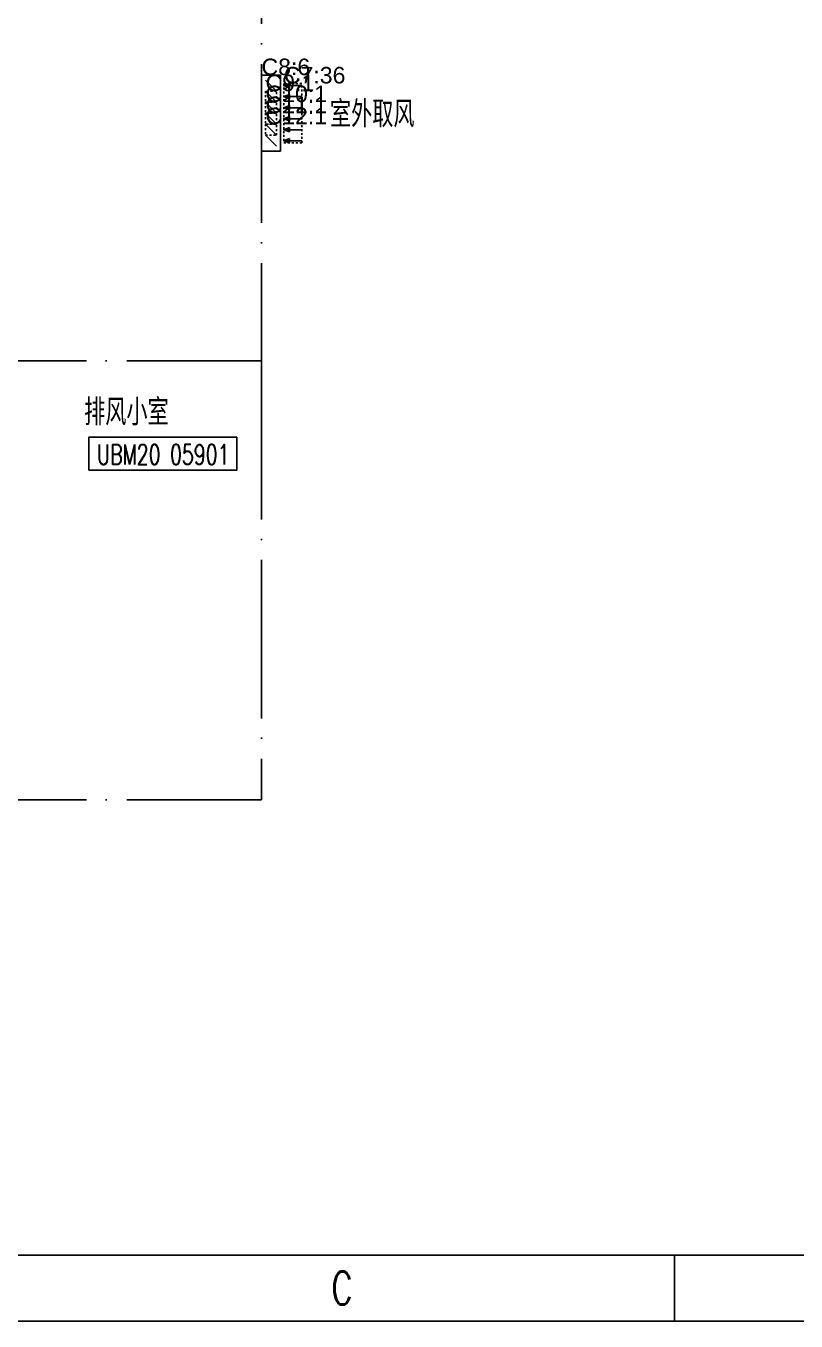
# Model space of a CAD drawing. Header units: inches. Extents: x -1371 to 1516, y -1511 to 602.
# Drawn here: x 546.2 to 662.8, y 7.7 to 203.7 of the extents above; entities that cross this region are included whole.
import ezdxf
from ezdxf.enums import TextEntityAlignment as Align

# ---------------------------------------------------------------- set-up
doc = ezdxf.new("R2010")
doc.units = ezdxf.units.IN
doc.linetypes.add('ACAD_ISO04W100', pattern=[30, 24, -3, 0, -3])
doc.linetypes.add('DASHED', pattern=[0.6, 0.3, -0.3])
for name, color, linetype in [('AI_SEG_BBOX', 4, 'DASHED'), ('图框', 4, 'Continuous'), ('土建', 4, 'Continuous'), ('通风设备', 3, 'Continuous')]:
    doc.layers.add(name, color=color, linetype=linetype)
doc.styles.add('HW', font='wromans.shx', dxfattribs={"bigfont": 'hztxtc.shx'})
doc.styles.add('HZ', font='txt_____.ttf', dxfattribs={"width": 0.7, "bigfont": 'HZTXT'})
doc.styles.add('SIMPLEX', font='SIMPLEX', dxfattribs={"width": 0.6})
doc.styles.get("Standard").update_dxf_attribs({"font": 'arial.ttf'})

# ---------------------------------------------------------------- blocks, each defined once
blk = doc.blocks.new('tk1')
at = {"layer": '图框', "color": 1}
blk.add_line((0, 0), (-806, 0), dxfattribs=at)
at = {"layer": '图框'}
for p, q in [((-201.5, 0), (-201.5, -10)), ((-201.5, 0), (-201.5, -10)), ((10, -10), (-831, -10))]:
    blk.add_line(p, q, dxfattribs=at)
at = {"layer": '图框', "style": 'HZ', "width": 0.7}
blk.add_text('C', height=5, dxfattribs=at).set_placement((-251.88, -7.5), align=Align.CENTER)

msp = doc.modelspace()

# ---------------------------------------------------------------- linework, layer by layer
at = {"color": 0, "linetype": 'ACAD_ISO04W100', "transparency": 33554687}
for p, q in [((441.05, 152.99), (581.87, 152.99)), ((441.05, 86.58), (581.87, 86.58))]:
    msp.add_line(p, q, dxfattribs=at)
at = {"color": 6}
msp.add_lwpolyline([(555.71, 136.45), (578.11, 136.45), (578.11, 141.45), (555.71, 141.45)], close=True, dxfattribs=at)
at = {"layer": 'AI_SEG_BBOX', "color": 4, "linetype": 'DASHED'}
for p, q in [((584.75, 196.25), (581.87, 196.25)), ((581.87, 196.25), (581.87, 184.73)), ((584.75, 184.73), (584.75, 196.25)), ((587.99, 194.99), (585.26, 194.99)), ((585.26, 194.99), (585.26, 185.99)), ((587.99, 185.99), (587.99, 194.99)), ((584.14, 193.82), (582.48, 193.82)), ((582.48, 193.82), (582.48, 192.16)), ((582.48, 192.16), (584.14, 192.16)), ((584.14, 192.16), (582.48, 192.16)), ((582.48, 192.16), (582.48, 190.49)), ((584.14, 192.16), (584.14, 193.82)), ((584.14, 190.49), (584.14, 192.16)), ((582.48, 190.49), (584.14, 190.49)), ((584.14, 190.49), (582.48, 190.49)), ((582.48, 190.49), (582.48, 188.82)), ((584.14, 188.82), (584.14, 190.49)), ((582.48, 188.82), (584.14, 188.82)), ((584.14, 188.82), (582.48, 188.82)), ((582.48, 188.82), (582.48, 187.16)), ((584.14, 187.16), (584.14, 188.82)), ((582.48, 187.16), (584.14, 187.16)), ((581.87, 184.73), (584.75, 184.73)), ((585.26, 185.99), (587.99, 185.99))]:
    msp.add_line(p, q, dxfattribs=at)
at = {"layer": '土建', "color": 0, "linetype": 'ACAD_ISO04W100', "transparency": 33554687}
for p, q in [((581.87, 227.99), (581.87, 152.99)), ((581.87, 152.99), (581.87, 86.58))]:
    msp.add_line(p, q, dxfattribs=at)
at = {"layer": '通风设备', "color": 3}
for p, q in [((584.75, 196.25), (581.87, 196.25)), ((581.87, 196.25), (581.87, 184.73)), ((584.75, 184.73), (584.75, 196.25)), ((584.14, 193.82), (582.48, 195.49)), ((586.1, 194.99), (585.26, 194.66)), ((587.99, 194.66), (585.26, 194.66)), ((586.1, 194.32), (585.26, 194.66)), ((586.1, 194.66), (586.1, 194.99)), ((586.1, 194.66), (586.1, 194.32)), ((584.14, 192.16), (582.48, 193.82)), ((584.14, 190.49), (582.48, 192.16)), ((586.1, 193.32), (585.26, 192.99)), ((587.99, 192.99), (585.26, 192.99)), ((586.1, 192.66), (585.26, 192.99)), ((586.1, 192.99), (586.1, 193.32)), ((586.1, 192.99), (586.1, 192.66)), ((584.14, 188.82), (582.48, 190.49)), ((586.1, 191.66), (585.26, 191.32)), ((587.99, 191.32), (585.26, 191.32)), ((586.1, 190.99), (585.26, 191.32)), ((586.1, 191.32), (586.1, 191.66)), ((586.1, 191.32), (586.1, 190.99)), ((584.14, 187.16), (582.48, 188.82)), ((586.1, 189.99), (585.26, 189.66)), ((587.99, 189.66), (585.26, 189.66)), ((586.1, 189.32), (585.26, 189.66)), ((586.1, 188.32), (585.26, 187.99)), ((586.1, 189.66), (586.1, 189.99)), ((586.1, 189.66), (586.1, 189.32)), ((586.1, 187.99), (586.1, 188.32)), ((584.14, 185.49), (582.48, 187.16)), ((587.99, 187.99), (585.26, 187.99)), ((586.1, 187.66), (585.26, 187.99)), ((586.1, 186.66), (585.26, 186.32)), ((587.99, 186.32), (585.26, 186.32)), ((586.1, 185.99), (585.26, 186.32)), ((586.1, 187.99), (586.1, 187.66)), ((586.1, 186.32), (586.1, 186.66)), ((586.1, 186.32), (586.1, 185.99)), ((581.87, 184.73), (584.75, 184.73))]:
    msp.add_line(p, q, dxfattribs=at)
for p in [(585.26, 194.66), (585.26, 192.99), (585.26, 191.32), (585.26, 189.66), (585.26, 187.99), (585.26, 186.32)]:
    msp.add_point(p, dxfattribs=at)

# ---------------------------------------------------------------- block references
at = {"linetype": 'Continuous'}
msp.add_blockref('tk1', (845.93, 17.68), dxfattribs=at)

# ---------------------------------------------------------------- texts
at = {"style": 'HW', "width": 0.8}
for s, p in [('室外取风', (592.24, 188.35)), ('排风小室', (555.01, 143.24))]:
    msp.add_text(s, height=4, dxfattribs=at).set_placement(p)
at = {"style": 'SIMPLEX', "width": 0.7}
msp.add_text('UBM20 05901', height=3, dxfattribs=at).set_placement((566.98, 138.83), align=Align.MIDDLE)
at = {"layer": 'AI_SEG_BBOX', "color": 4}
for s, p in [('C8:6', (581.87, 196.25)), ('C9:1', (582.48, 193.82)), ('C7:36', (585.26, 194.99)), ('C10:1', (582.48, 192.16)), ('C11:1', (582.48, 190.49)), ('C12:1', (582.48, 188.82))]:
    msp.add_text(s, height=2.5, dxfattribs=at).set_placement(p)

doc.saveas('drawing.dxf')
